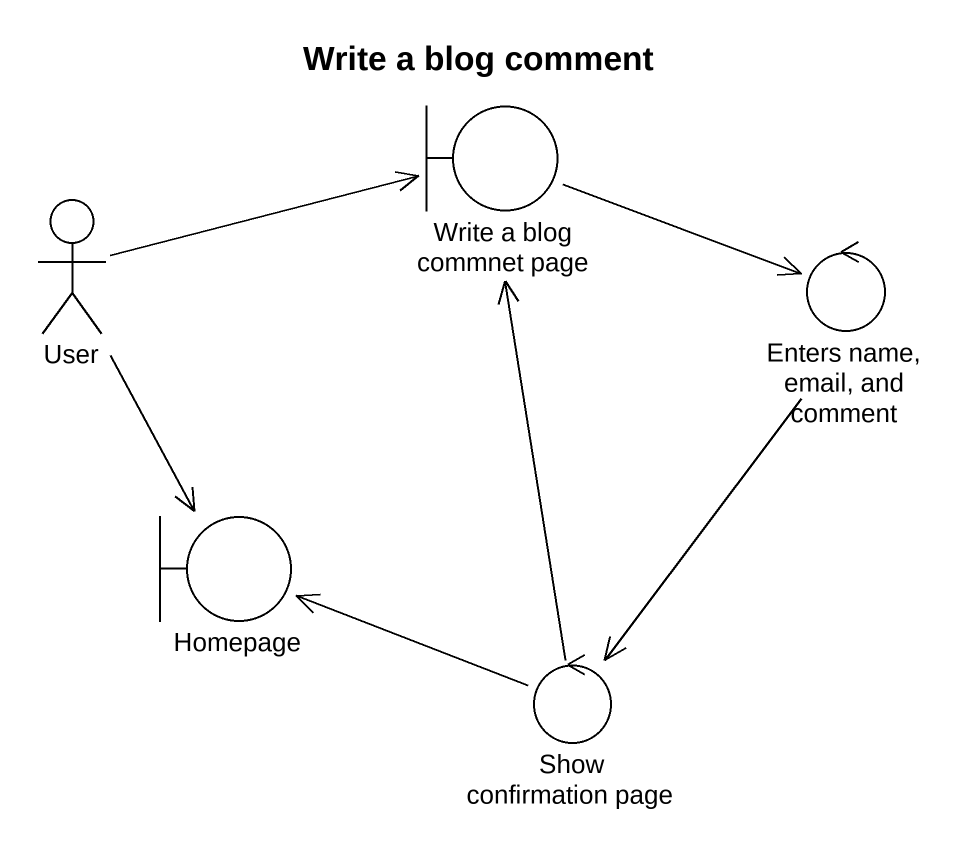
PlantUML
@startuml
title Write a blog comment
boundary "Write a blog commnet page" as Write_a_blog_commnet_page
actor User
control "Enters name, email, and comment" as Enters_name_email_and
boundary Homepage
control "Show confirmation page" as Show_confirmation_page
Write_a_blog_commnet_page -right-> Enters_name_email_and
User -right-> Write_a_blog_commnet_page
User --> Homepage
Enters_name_email_and --> Show_confirmation_page
Show_confirmation_page -up-> Write_a_blog_commnet_page
Show_confirmation_page -left-> Homepage
@enduml
